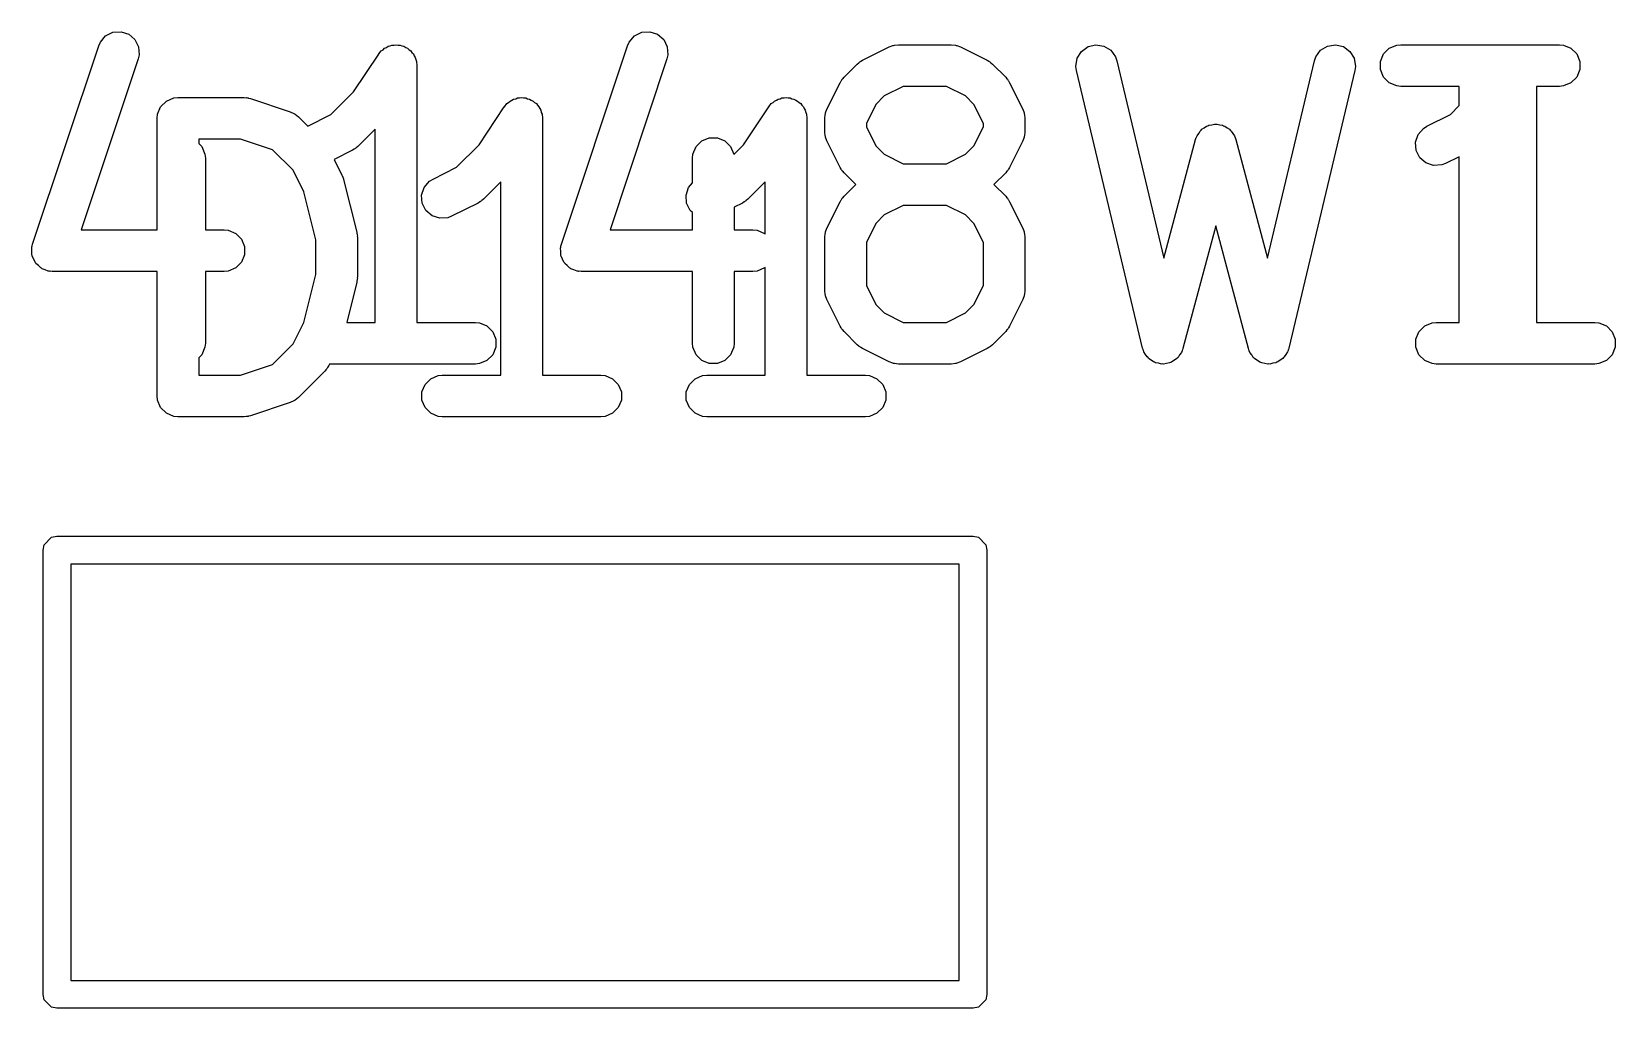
# Model space of a CAD drawing. Header units: millimetres. Extents: x 73 to 176, y -160 to -92.
# Drawn here: x 149.85 to 155.56, y -150.36 to -146.84 of the extents above; entities that cross this region are included whole.
import ezdxf

# ---------------------------------------------------------------- set-up
doc = ezdxf.new("R2010")
doc.units = ezdxf.units.MM
doc.layers.add('F.Fab', color=9, linetype='CONTINUOUS', true_color=0xafafaf)

msp = doc.modelspace()

# ---------------------------------------------------------------- linework, layer by layer
at = {"layer": 'F.Fab', "linetype": 'CONTINUOUS'}
for p, q in [((150.095277, -146.893483), (150.101271, -146.880058)), ((150.101271, -146.880058), (150.120445, -146.857951)), ((150.120445, -146.857951), (150.146618, -146.844864)), ((150.146618, -146.844864), (150.175808, -146.842789)), ((150.175808, -146.842789), (150.20357, -146.852043)), ((150.20357, -146.852043), (150.225678, -146.871217)), ((150.225678, -146.871217), (150.238764, -146.897391)), ((152.000039, -146.893483), (152.006033, -146.880058)), ((152.006033, -146.880058), (152.025207, -146.857951)), ((152.025207, -146.857951), (152.05138, -146.844864)), ((152.05138, -146.844864), (152.08057, -146.842789)), ((152.08057, -146.842789), (152.108332, -146.852043)), ((152.108332, -146.852043), (152.13044, -146.871217)), ((152.13044, -146.871217), (152.143526, -146.897391)), ((149.857182, -147.607768), (150.095277, -146.893483)), ((150.237579, -146.940918), (150.03239, -147.556485)), ((150.240839, -146.926581), (150.237579, -146.940918)), ((150.238764, -146.897391), (150.240839, -146.926581)), ((151.012904, -147.059896), (151.104024, -146.923216)), ((151.104024, -146.923216), (151.104058, -146.923173)), ((151.104058, -146.923173), (151.104068, -146.923151)), ((151.104068, -146.923151), (151.104119, -146.923099)), ((151.104119, -146.923099), (151.11334, -146.911841)), ((151.11334, -146.911841), (151.119509, -146.907709)), ((151.119509, -146.907709), (151.12476, -146.902459)), ((151.12476, -146.902459), (151.131549, -146.899646)), ((151.131549, -146.899646), (151.137655, -146.895558)), ((151.137655, -146.895558), (151.144935, -146.894101)), ((151.144935, -146.894101), (151.151796, -146.89126)), ((151.151796, -146.89126), (151.159144, -146.89126)), ((151.159144, -146.89126), (151.166349, -146.889819)), ((151.166349, -146.889819), (151.173633, -146.89126)), ((151.173633, -146.89126), (151.18106, -146.89126)), ((151.18106, -146.89126), (151.187848, -146.894072)), ((151.187848, -146.894072), (151.195057, -146.895498)), ((151.195057, -146.895498), (151.201236, -146.899617)), ((151.201236, -146.899617), (151.208096, -146.902459)), ((151.208096, -146.902459), (151.213289, -146.907652)), ((151.213289, -146.907652), (151.219406, -146.91173)), ((151.219406, -146.91173), (151.223539, -146.917902)), ((151.223539, -146.917902), (151.228788, -146.923151)), ((151.228788, -146.923151), (151.231599, -146.929938)), ((151.231599, -146.929938), (151.235689, -146.936045)), ((151.235689, -146.936045), (151.237145, -146.943326)), ((151.237145, -146.943326), (151.239987, -146.950187)), ((151.761944, -147.607768), (152.000039, -146.893483)), ((152.142341, -146.940918), (151.937152, -147.556485)), ((152.145601, -146.926581), (152.142341, -146.940918)), ((152.143526, -146.897391), (152.145601, -146.926581)), ((152.847173, -146.945356), (152.942411, -146.897737)), ((152.942411, -146.897737), (152.956142, -146.892482)), ((152.956142, -146.892482), (152.958831, -146.89229)), ((152.958831, -146.89229), (152.96132, -146.89126)), ((152.96132, -146.89126), (152.975952, -146.889819)), ((152.975952, -146.889819), (153.166428, -146.889819)), ((153.166428, -146.889819), (153.18106, -146.89126)), ((153.18106, -146.89126), (153.183549, -146.892291)), ((153.183549, -146.892291), (153.186237, -146.892482)), ((153.186237, -146.892482), (153.199969, -146.897737)), ((153.199969, -146.897737), (153.295207, -146.945356)), ((153.61529, -146.967623), (153.619923, -146.938728)), ((153.619923, -146.938728), (153.635259, -146.913806)), ((153.635259, -146.913806), (153.658966, -146.896649)), ((153.658966, -146.896649), (153.687434, -146.889871)), ((153.687434, -146.889871), (153.716329, -146.894504)), ((153.716329, -146.894504), (153.741251, -146.90984)), ((153.741251, -146.90984), (153.758408, -146.933547)), ((153.758408, -146.933547), (153.763198, -146.947447)), ((154.474421, -146.947448), (154.479211, -146.933547)), ((154.479211, -146.933547), (154.496368, -146.90984)), ((154.496368, -146.90984), (154.52129, -146.894504)), ((154.52129, -146.894504), (154.550185, -146.889871)), ((154.550185, -146.889871), (154.578653, -146.89665)), ((154.578653, -146.89665), (154.60236, -146.913806)), ((154.60236, -146.913806), (154.617696, -146.938728)), ((154.617696, -146.938728), (154.622329, -146.967623)), ((154.711917, -146.950187), (154.723116, -146.923151)), ((154.723116, -146.923151), (154.743808, -146.902459)), ((154.743808, -146.902459), (154.770844, -146.89126)), ((154.770844, -146.89126), (154.785476, -146.889819)), ((154.785476, -146.889819), (155.356904, -146.889819)), ((155.356904, -146.889819), (155.371536, -146.89126)), ((155.371536, -146.89126), (155.398572, -146.902459)), ((155.398572, -146.902459), (155.419264, -146.923151)), ((155.419264, -146.923151), (155.430463, -146.950187)), ((151.239987, -146.950187), (151.241412, -146.964663)), ((151.241412, -146.964663), (151.241428, -146.96474)), ((151.241428, -146.96474), (151.241422, -146.964766)), ((151.241422, -146.964766), (151.241428, -146.964819)), ((151.241428, -146.964819), (151.241428, -147.889819)), ((152.780062, -147.007024), (152.827681, -146.959405)), ((152.827681, -146.959405), (152.83343, -146.954686)), ((152.83343, -146.954686), (152.83473, -146.953188)), ((152.83473, -146.953188), (152.836989, -146.951766)), ((152.836989, -146.951766), (152.839046, -146.950078)), ((152.839046, -146.950078), (152.840873, -146.94932)), ((152.840873, -146.94932), (152.847173, -146.945356)), ((153.295207, -146.945356), (153.301506, -146.94932)), ((153.301506, -146.94932), (153.303334, -146.950078)), ((153.303334, -146.950078), (153.30539, -146.951766)), ((153.30539, -146.951766), (153.30765, -146.953188)), ((153.30765, -146.953188), (153.308949, -146.954686)), ((153.308949, -146.954686), (153.314699, -146.959405)), ((153.314699, -146.959405), (153.362318, -147.007024)), ((153.617278, -146.982191), (153.61529, -146.967623)), ((153.855373, -147.982191), (153.617278, -146.982191)), ((153.763198, -146.947447), (153.932449, -147.658303)), ((154.305168, -147.658303), (154.474421, -146.947448)), ((154.620341, -146.982191), (154.382245, -147.982191)), ((154.622329, -146.967623), (154.620341, -146.982191)), ((154.711917, -146.979451), (154.711917, -146.950187)), ((154.723116, -147.006487), (154.711917, -146.979451)), ((155.430463, -146.979451), (155.419264, -147.006487)), ((155.430463, -146.950187), (155.430463, -146.979451)), ((152.718394, -147.121754), (152.766013, -147.026516)), ((152.766013, -147.026516), (152.769977, -147.020216)), ((152.769977, -147.020216), (152.770735, -147.018389)), ((152.770735, -147.018389), (152.772423, -147.016332)), ((152.772423, -147.016332), (152.773845, -147.014073)), ((152.773845, -147.014073), (152.775343, -147.012773)), ((152.775343, -147.012773), (152.780062, -147.007024)), ((152.993657, -147.039819), (152.925141, -147.074077)), ((153.148723, -147.039819), (152.993657, -147.039819)), ((153.217239, -147.074077), (153.148723, -147.039819)), ((153.362318, -147.007024), (153.367036, -147.012773)), ((153.367036, -147.012773), (153.368535, -147.014073)), ((153.368535, -147.014073), (153.369956, -147.016332)), ((153.369956, -147.016332), (153.371645, -147.018389)), ((153.371645, -147.018389), (153.372402, -147.020216)), ((153.372402, -147.020216), (153.376367, -147.026516)), ((153.376367, -147.026516), (153.423986, -147.121754)), ((154.743808, -147.027179), (154.723116, -147.006487)), ((154.770844, -147.038378), (154.743808, -147.027179)), ((154.785476, -147.039819), (154.770844, -147.038378)), ((154.99619, -147.039819), (154.785476, -147.039819)), ((154.99619, -147.109229), (154.99619, -147.039819)), ((155.356904, -147.039819), (155.274047, -147.039819)), ((155.274047, -147.039819), (155.274047, -147.889819)), ((155.371536, -147.038378), (155.356904, -147.039819)), ((155.398572, -147.027179), (155.371536, -147.038378)), ((155.419264, -147.006487), (155.398572, -147.027179)), ((150.307155, -147.140187), (150.318354, -147.113151)), ((150.318354, -147.113151), (150.339046, -147.092459)), ((150.339046, -147.092459), (150.366082, -147.08126)), ((150.366082, -147.08126), (150.380714, -147.079819)), ((150.380714, -147.079819), (150.618809, -147.079819)), ((150.618809, -147.079819), (150.626214, -147.080548)), ((150.626214, -147.080548), (150.628189, -147.080408)), ((150.628189, -147.080408), (150.630786, -147.080998)), ((150.630786, -147.080998), (150.633441, -147.08126)), ((150.633441, -147.08126), (150.635272, -147.082018)), ((150.635272, -147.082018), (150.642526, -147.083668)), ((150.642526, -147.083668), (150.785383, -147.131287)), ((150.931525, -147.141275), (151.012904, -147.059896)), ((151.465285, -147.249896), (151.556405, -147.113216)), ((151.556405, -147.113216), (151.556439, -147.113173)), ((151.556439, -147.113173), (151.556449, -147.113151)), ((151.556449, -147.113151), (151.5565, -147.113099)), ((151.5565, -147.113099), (151.565721, -147.101841)), ((151.565721, -147.101841), (151.57189, -147.097709)), ((151.57189, -147.097709), (151.577141, -147.092459)), ((151.577141, -147.092459), (151.58393, -147.089646)), ((151.58393, -147.089646), (151.590036, -147.085558)), ((151.590036, -147.085558), (151.597316, -147.084101)), ((151.597316, -147.084101), (151.604177, -147.08126)), ((151.604177, -147.08126), (151.611525, -147.08126)), ((151.611525, -147.08126), (151.61873, -147.079819)), ((151.61873, -147.079819), (151.626014, -147.08126)), ((151.626014, -147.08126), (151.633441, -147.08126)), ((151.633441, -147.08126), (151.640229, -147.084072)), ((151.640229, -147.084072), (151.647438, -147.085498)), ((151.647438, -147.085498), (151.653617, -147.089617)), ((151.653617, -147.089617), (151.660477, -147.092459)), ((151.660477, -147.092459), (151.66567, -147.097652)), ((151.66567, -147.097652), (151.671787, -147.10173)), ((151.671787, -147.10173), (151.67592, -147.107902)), ((151.67592, -147.107902), (151.681169, -147.113151)), ((151.681169, -147.113151), (151.68398, -147.119938)), ((152.417666, -147.249896), (152.508786, -147.113216)), ((152.508786, -147.113216), (152.50882, -147.113173)), ((152.50882, -147.113173), (152.50883, -147.113151)), ((152.50883, -147.113151), (152.508881, -147.113099)), ((152.508881, -147.113099), (152.518102, -147.101841)), ((152.518102, -147.101841), (152.524271, -147.097709)), ((152.524271, -147.097709), (152.529522, -147.092459)), ((152.529522, -147.092459), (152.536311, -147.089646)), ((152.536311, -147.089646), (152.542417, -147.085558)), ((152.542417, -147.085558), (152.549697, -147.084101)), ((152.549697, -147.084101), (152.556558, -147.08126)), ((152.556558, -147.08126), (152.563906, -147.08126)), ((152.563906, -147.08126), (152.571111, -147.079819)), ((152.571111, -147.079819), (152.578395, -147.08126)), ((152.578395, -147.08126), (152.585822, -147.08126)), ((152.585822, -147.08126), (152.59261, -147.084072)), ((152.59261, -147.084072), (152.599819, -147.085498)), ((152.599819, -147.085498), (152.605998, -147.089617)), ((152.605998, -147.089617), (152.612858, -147.092459)), ((152.612858, -147.092459), (152.618051, -147.097652)), ((152.618051, -147.097652), (152.624168, -147.10173)), ((152.624168, -147.10173), (152.628301, -147.107902)), ((152.628301, -147.107902), (152.63355, -147.113151)), ((152.63355, -147.113151), (152.636361, -147.119938)), ((152.894734, -147.104484), (152.860476, -147.173)), ((152.925141, -147.074077), (152.894734, -147.104484)), ((153.247646, -147.104484), (153.217239, -147.074077)), ((153.281904, -147.173), (153.247646, -147.104484)), ((154.964144, -147.141275), (154.99619, -147.109229)), ((150.305714, -147.154819), (150.307155, -147.140187)), ((150.305714, -147.556485), (150.305714, -147.154819)), ((150.785383, -147.131287), (150.798808, -147.137281)), ((150.798808, -147.137281), (150.800843, -147.139046)), ((150.800843, -147.139046), (150.803334, -147.140078)), ((150.803334, -147.140078), (150.814699, -147.149405)), ((150.814699, -147.149405), (150.848221, -147.182927)), ((150.848221, -147.182927), (150.931525, -147.141275)), ((151.68398, -147.119938), (151.68807, -147.126045)), ((151.68807, -147.126045), (151.689526, -147.133326)), ((151.689526, -147.133326), (151.692368, -147.140187)), ((151.692368, -147.140187), (151.693793, -147.154663)), ((151.693793, -147.154663), (151.693809, -147.15474)), ((151.693809, -147.15474), (151.693803, -147.154766)), ((151.693803, -147.154766), (151.693809, -147.154819)), ((151.693809, -147.154819), (151.693809, -148.079819)), ((152.636361, -147.119938), (152.640451, -147.126045)), ((152.640451, -147.126045), (152.641907, -147.133326)), ((152.641907, -147.133326), (152.644749, -147.140187)), ((152.644749, -147.140187), (152.646174, -147.154663)), ((152.646174, -147.154663), (152.64619, -147.15474)), ((152.64619, -147.15474), (152.646184, -147.154766)), ((152.646184, -147.154766), (152.64619, -147.154819)), ((152.64619, -147.154819), (152.64619, -148.079819)), ((152.710476, -147.155295), (152.711917, -147.140663)), ((152.710476, -147.202914), (152.710476, -147.155295)), ((152.711917, -147.140663), (152.712948, -147.138173)), ((152.712948, -147.138173), (152.713139, -147.135486)), ((152.713139, -147.135486), (152.718394, -147.121754)), ((152.860476, -147.173), (152.860476, -147.185209)), ((153.281904, -147.185209), (153.281904, -147.173)), ((153.423986, -147.121754), (153.429241, -147.135485)), ((153.429241, -147.135485), (153.429432, -147.138174)), ((153.429432, -147.138174), (153.430463, -147.140663)), ((153.430463, -147.140663), (153.431904, -147.155295)), ((153.431904, -147.155295), (153.431904, -147.202914)), ((154.879792, -147.183451), (154.964144, -147.141275)), ((150.606639, -147.229819), (150.455714, -147.229819)), ((150.455714, -147.229819), (150.455714, -147.245315)), ((150.721152, -147.26799), (150.606639, -147.229819)), ((151.091428, -147.193504), (151.028985, -147.255947)), ((151.091428, -147.889819), (151.091428, -147.193504)), ((152.267617, -147.235792), (152.294653, -147.224593)), ((152.294653, -147.224593), (152.323917, -147.224593)), ((152.323917, -147.224593), (152.350953, -147.235792)), ((152.711917, -147.217546), (152.710476, -147.202914)), ((152.712948, -147.220035), (152.711917, -147.217546)), ((152.713139, -147.222723), (152.712948, -147.220035)), ((152.718394, -147.236455), (152.713139, -147.222723)), ((152.860476, -147.185209), (152.894734, -147.253725)), ((153.247646, -147.253725), (153.281904, -147.185209)), ((153.429241, -147.222724), (153.423986, -147.236455)), ((153.429432, -147.220034), (153.429241, -147.222724)), ((153.430463, -147.217546), (153.429432, -147.220034)), ((153.431904, -147.202914), (153.430463, -147.217546)), ((154.046341, -147.231208), (154.047626, -147.227779)), ((154.047626, -147.227779), (154.047818, -147.22634)), ((154.047818, -147.22634), (154.048807, -147.22463)), ((154.048807, -147.22463), (154.051504, -147.217441)), ((154.051504, -147.217441), (154.057521, -147.20958)), ((154.057521, -147.20958), (154.06248, -147.201015)), ((154.06248, -147.201015), (154.066337, -147.198062)), ((154.066337, -147.198062), (154.069291, -147.194204)), ((154.069291, -147.194204), (154.077858, -147.189243)), ((154.077858, -147.189243), (154.085718, -147.183228)), ((154.085718, -147.183228), (154.09041, -147.181976)), ((154.09041, -147.181976), (154.094616, -147.179542)), ((154.094616, -147.179542), (154.104433, -147.178237)), ((154.104433, -147.178237), (154.113994, -147.175688)), ((154.113994, -147.175688), (154.118806, -147.176327)), ((154.118806, -147.176327), (154.123625, -147.175687)), ((154.123625, -147.175687), (154.133195, -147.178239)), ((154.133195, -147.178239), (154.143002, -147.179542)), ((154.143002, -147.179542), (154.147203, -147.181974)), ((154.147203, -147.181974), (154.1519, -147.183227)), ((154.1519, -147.183227), (154.159762, -147.189245)), ((154.159762, -147.189245), (154.168327, -147.194204)), ((154.168327, -147.194204), (154.171279, -147.198061)), ((154.171279, -147.198061), (154.175138, -147.201015)), ((154.175138, -147.201015), (154.180099, -147.209583)), ((154.180099, -147.209583), (154.186114, -147.217442)), ((154.186114, -147.217442), (154.188808, -147.224626)), ((154.188808, -147.224626), (154.1898, -147.226339)), ((154.1898, -147.226339), (154.189991, -147.22778)), ((154.189991, -147.22778), (154.191277, -147.231208)), ((154.838922, -147.241152), (154.848176, -147.213391)), ((154.848176, -147.213391), (154.867349, -147.191283)), ((154.867349, -147.191283), (154.879792, -147.183451)), ((150.455714, -147.245315), (150.466883, -147.256484)), ((150.466883, -147.256484), (150.478082, -147.28352)), ((150.478082, -147.28352), (150.479523, -147.298152)), ((150.795265, -147.342103), (150.721152, -147.26799)), ((151.009493, -147.269996), (150.943431, -147.303026)), ((151.015792, -147.266031), (151.009493, -147.269996)), ((151.01762, -147.265274), (151.015792, -147.266031)), ((151.019676, -147.263585), (151.01762, -147.265274)), ((151.021936, -147.262164), (151.019676, -147.263585)), ((151.023235, -147.260665), (151.021936, -147.262164)), ((151.028985, -147.255947), (151.023235, -147.260665)), ((151.383906, -147.331275), (151.465285, -147.249896)), ((152.234285, -147.298152), (152.235726, -147.28352)), ((152.235726, -147.28352), (152.246925, -147.256484)), ((152.246925, -147.256484), (152.267617, -147.235792)), ((152.350953, -147.235792), (152.371645, -147.256484)), ((152.371645, -147.256484), (152.382844, -147.28352)), ((152.382844, -147.28352), (152.382951, -147.28461)), ((152.382951, -147.28461), (152.417666, -147.249896)), ((152.766013, -147.331693), (152.718394, -147.236455)), ((152.894734, -147.253725), (152.925141, -147.284132)), ((152.925141, -147.284132), (152.993657, -147.31839)), ((153.148723, -147.31839), (153.217239, -147.284132)), ((153.217239, -147.284132), (153.247646, -147.253725)), ((153.423986, -147.236455), (153.376367, -147.331693)), ((153.932449, -147.658303), (154.046341, -147.231208)), ((154.191277, -147.231208), (154.305168, -147.658303)), ((154.840996, -147.270342), (154.838922, -147.241152)), ((154.854083, -147.296517), (154.840996, -147.270342)), ((150.479523, -147.298152), (150.479523, -147.556485)), ((150.833758, -147.41909), (150.795265, -147.342103)), ((150.943431, -147.303026), (150.971605, -147.359373)), ((151.299554, -147.373451), (151.383906, -147.331275)), ((152.234285, -147.387287), (152.234285, -147.298152)), ((152.769977, -147.337992), (152.766013, -147.331693)), ((152.770735, -147.33982), (152.769977, -147.337992)), ((152.772423, -147.341876), (152.770735, -147.33982)), ((152.773845, -147.344136), (152.772423, -147.341876)), ((152.775343, -147.345435), (152.773845, -147.344136)), ((152.993657, -147.31839), (153.148723, -147.31839)), ((153.368535, -147.344136), (153.367036, -147.345435)), ((153.369956, -147.341876), (153.368535, -147.344136)), ((153.371645, -147.33982), (153.369956, -147.341876)), ((153.372402, -147.337992), (153.371645, -147.33982)), ((153.376367, -147.331693), (153.372402, -147.337992)), ((154.876191, -147.31569), (154.854083, -147.296517)), ((154.903952, -147.324944), (154.876191, -147.31569)), ((154.933142, -147.32287), (154.903952, -147.324944)), ((154.946874, -147.317615), (154.933142, -147.32287)), ((154.99619, -147.292957), (154.946874, -147.317615)), ((154.99619, -147.889819), (154.99619, -147.292957)), ((150.971605, -147.359373), (150.972014, -147.360442)), ((150.972014, -147.360442), (150.972337, -147.360878)), ((150.972337, -147.360878), (150.974523, -147.366997)), ((150.974523, -147.366997), (150.97686, -147.373104)), ((150.97686, -147.373104), (150.976898, -147.373644)), ((150.976898, -147.373644), (150.977284, -147.374724)), ((150.977284, -147.374724), (151.024903, -147.5652)), ((151.267938, -147.403391), (151.287111, -147.381283)), ((151.287111, -147.381283), (151.299554, -147.373451)), ((151.543809, -147.383504), (151.481366, -147.445947)), ((151.543809, -148.079819), (151.543809, -147.383504)), ((152.220319, -147.403391), (152.234285, -147.387287)), ((152.49619, -147.383504), (152.433747, -147.445947)), ((152.49619, -147.571505), (152.49619, -147.383504)), ((152.780062, -147.351185), (152.775343, -147.345435)), ((152.822267, -147.39339), (152.780062, -147.351185)), ((152.780062, -147.435595), (152.822267, -147.39339)), ((153.362318, -147.351185), (153.320113, -147.39339)), ((153.320113, -147.39339), (153.362318, -147.435595)), ((153.367036, -147.345435), (153.362318, -147.351185)), ((150.877142, -147.592624), (150.833758, -147.41909)), ((151.258684, -147.431152), (151.267938, -147.403391)), ((151.260758, -147.460342), (151.258684, -147.431152)), ((151.468173, -147.456031), (151.461874, -147.459996)), ((151.470001, -147.455274), (151.468173, -147.456031)), ((151.472057, -147.453585), (151.470001, -147.455274)), ((151.474317, -147.452164), (151.472057, -147.453585)), ((151.475616, -147.450665), (151.474317, -147.452164)), ((151.481366, -147.445947), (151.475616, -147.450665)), ((152.211065, -147.431152), (152.220319, -147.403391)), ((152.213139, -147.460342), (152.211065, -147.431152)), ((152.420554, -147.456031), (152.414255, -147.459996)), ((152.422382, -147.455274), (152.420554, -147.456031)), ((152.424438, -147.453585), (152.422382, -147.455274)), ((152.426698, -147.452164), (152.424438, -147.453585)), ((152.427997, -147.450665), (152.426698, -147.452164)), ((152.433747, -147.445947), (152.427997, -147.450665)), ((152.718394, -147.550325), (152.766013, -147.455087)), ((152.766013, -147.455087), (152.769977, -147.448787)), ((152.769977, -147.448787), (152.770735, -147.44696)), ((152.770735, -147.44696), (152.772423, -147.444903)), ((152.772423, -147.444903), (152.773845, -147.442644)), ((152.773845, -147.442644), (152.775343, -147.441344)), ((152.775343, -147.441344), (152.780062, -147.435595)), ((153.362318, -147.435595), (153.367036, -147.441344)), ((153.367036, -147.441344), (153.368535, -147.442644)), ((153.368535, -147.442644), (153.369956, -147.444903)), ((153.369956, -147.444903), (153.371645, -147.44696)), ((153.371645, -147.44696), (153.372402, -147.448787)), ((153.372402, -147.448787), (153.376367, -147.455087)), ((153.376367, -147.455087), (153.423986, -147.550325)), ((151.273845, -147.486517), (151.260758, -147.460342)), ((151.295953, -147.50569), (151.273845, -147.486517)), ((151.323714, -147.514944), (151.295953, -147.50569)), ((151.352904, -147.51287), (151.323714, -147.514944)), ((151.366636, -147.507615), (151.352904, -147.51287)), ((151.461874, -147.459996), (151.366636, -147.507615)), ((152.226226, -147.486517), (152.213139, -147.460342)), ((152.234285, -147.493506), (152.226226, -147.486517)), ((152.234285, -147.556485), (152.234285, -147.493506)), ((152.414255, -147.459996), (152.384285, -147.474981)), ((152.384285, -147.474981), (152.384285, -147.556485)), ((152.925141, -147.502648), (152.894734, -147.533055)), ((152.993657, -147.46839), (152.925141, -147.502648)), ((153.148723, -147.46839), (152.993657, -147.46839)), ((153.217239, -147.502648), (153.148723, -147.46839)), ((153.247646, -147.533055), (153.217239, -147.502648)), ((150.03239, -147.556485), (150.305714, -147.556485)), ((150.479523, -147.556485), (150.54738, -147.556485)), ((150.54738, -147.556485), (150.562012, -147.557926)), ((150.562012, -147.557926), (150.589048, -147.569125)), ((150.589048, -147.569125), (150.60974, -147.589817)), ((151.024903, -147.5652), (151.025278, -147.567736)), ((151.025278, -147.567736), (151.025701, -147.568758)), ((151.025701, -147.568758), (151.026243, -147.57427)), ((151.937152, -147.556485), (152.234285, -147.556485)), ((152.384285, -147.556485), (152.452142, -147.556485)), ((152.452142, -147.556485), (152.466774, -147.557926)), ((152.466774, -147.557926), (152.49381, -147.569125)), ((152.49381, -147.569125), (152.49619, -147.571505)), ((152.710476, -147.583866), (152.711917, -147.569234)), ((152.711917, -147.569234), (152.712948, -147.566744)), ((152.712948, -147.566744), (152.713139, -147.564057)), ((152.713139, -147.564057), (152.718394, -147.550325)), ((152.894734, -147.533055), (152.860476, -147.601571)), ((153.281904, -147.601571), (153.247646, -147.533055)), ((153.423986, -147.550325), (153.429241, -147.564056)), ((153.429241, -147.564056), (153.429432, -147.566745)), ((153.429432, -147.566745), (153.430463, -147.569234)), ((153.430463, -147.569234), (153.431904, -147.583866)), ((154.118808, -147.541613), (154.000801, -147.984144)), ((154.236817, -147.984144), (154.118808, -147.541613)), ((149.853922, -147.622105), (149.854774, -147.618358)), ((149.854774, -147.63409), (149.853922, -147.622105)), ((149.854774, -147.616853), (149.855532, -147.615021)), ((149.854774, -147.618358), (149.854774, -147.616853)), ((149.855532, -147.615021), (149.857182, -147.607768)), ((150.60974, -147.589817), (150.620939, -147.616853)), ((150.620939, -147.616853), (150.620939, -147.646117)), ((150.877142, -147.717013), (150.877142, -147.592624)), ((151.026243, -147.57427), (151.027053, -147.579744)), ((151.027053, -147.579744), (151.02689, -147.580836)), ((151.02689, -147.580836), (151.027142, -147.58339)), ((151.027142, -147.58339), (151.027142, -147.726247)), ((151.758684, -147.622105), (151.759536, -147.618358)), ((151.759536, -147.63409), (151.758684, -147.622105)), ((151.759536, -147.616853), (151.760294, -147.615021)), ((151.759536, -147.618358), (151.759536, -147.616853)), ((151.760294, -147.615021), (151.761944, -147.607768)), ((152.710476, -147.774342), (152.710476, -147.583866)), ((152.860476, -147.601571), (152.860476, -147.756637)), ((153.281904, -147.756637), (153.281904, -147.601571)), ((153.431904, -147.583866), (153.431904, -147.774342)), ((149.854774, -147.646117), (149.854774, -147.63409)), ((149.855806, -147.648608), (149.854774, -147.646117)), ((149.855997, -147.651295), (149.855806, -147.648608)), ((149.861371, -147.662044), (149.855997, -147.651295)), ((149.865973, -147.673153), (149.861371, -147.662044)), ((149.867878, -147.675058), (149.865973, -147.673153)), ((149.869083, -147.677468), (149.867878, -147.675058)), ((149.878165, -147.685345), (149.869083, -147.677468)), ((149.886665, -147.693845), (149.878165, -147.685345)), ((150.60974, -147.673153), (150.589048, -147.693845)), ((150.620939, -147.646117), (150.60974, -147.673153)), ((151.759536, -147.646117), (151.759536, -147.63409)), ((151.760568, -147.648608), (151.759536, -147.646117)), ((151.760759, -147.651295), (151.760568, -147.648608)), ((151.766133, -147.662044), (151.760759, -147.651295)), ((151.770735, -147.673153), (151.766133, -147.662044)), ((151.77264, -147.675058), (151.770735, -147.673153)), ((151.773845, -147.677468), (151.77264, -147.675058)), ((151.782927, -147.685345), (151.773845, -147.677468)), ((151.791427, -147.693845), (151.782927, -147.685345)), ((149.889153, -147.694875), (149.886665, -147.693845)), ((149.89119, -147.696642), (149.889153, -147.694875)), ((149.902593, -147.700443), (149.89119, -147.696642)), ((149.913701, -147.705044), (149.902593, -147.700443)), ((149.917527, -147.70542), (149.913701, -147.705044)), ((149.918953, -147.705896), (149.917527, -147.70542)), ((149.920927, -147.705755), (149.918953, -147.705896)), ((149.928333, -147.706485), (149.920927, -147.705755)), ((150.305714, -147.706485), (149.928333, -147.706485)), ((150.305714, -148.154819), (150.305714, -147.706485)), ((150.54738, -147.706485), (150.479523, -147.706485)), ((150.479523, -147.706485), (150.479523, -147.964819)), ((150.562012, -147.705044), (150.54738, -147.706485)), ((150.589048, -147.693845), (150.562012, -147.705044)), ((150.833758, -147.890547), (150.877142, -147.717013)), ((151.025278, -147.7419), (151.024903, -147.744437)), ((151.025701, -147.740879), (151.025278, -147.7419)), ((151.026243, -147.735366), (151.025701, -147.740879)), ((151.027053, -147.729893), (151.026243, -147.735366)), ((151.027142, -147.726247), (151.02689, -147.7288)), ((151.02689, -147.7288), (151.027053, -147.729893)), ((151.793915, -147.694875), (151.791427, -147.693845)), ((151.795952, -147.696642), (151.793915, -147.694875)), ((151.807355, -147.700443), (151.795952, -147.696642)), ((151.818463, -147.705044), (151.807355, -147.700443)), ((151.822289, -147.70542), (151.818463, -147.705044)), ((151.823715, -147.705896), (151.822289, -147.70542)), ((151.825689, -147.705755), (151.823715, -147.705896)), ((151.833095, -147.706485), (151.825689, -147.705755)), ((152.234285, -147.706485), (151.833095, -147.706485)), ((152.234285, -147.964819), (152.234285, -147.706485)), ((152.452142, -147.706485), (152.384285, -147.706485)), ((152.384285, -147.706485), (152.384285, -147.964819)), ((152.466774, -147.705044), (152.452142, -147.706485)), ((152.49381, -147.693845), (152.466774, -147.705044)), ((152.49619, -147.691465), (152.49381, -147.693845)), ((152.49619, -148.079819), (152.49619, -147.691465)), ((151.024903, -147.744437), (150.988558, -147.889819)), ((152.711917, -147.788974), (152.710476, -147.774342)), ((152.712948, -147.791463), (152.711917, -147.788974)), ((152.713139, -147.794151), (152.712948, -147.791463)), ((152.718394, -147.807883), (152.713139, -147.794151)), ((152.860476, -147.756637), (152.894734, -147.825153)), ((153.247645, -147.825153), (153.281904, -147.756637)), ((153.429241, -147.794152), (153.423986, -147.807883)), ((153.429432, -147.791462), (153.429241, -147.794152)), ((153.430463, -147.788974), (153.429432, -147.791462)), ((153.431904, -147.774342), (153.430463, -147.788974)), ((152.766013, -147.903121), (152.718394, -147.807883)), ((152.894734, -147.825153), (152.925141, -147.855561)), ((152.925141, -147.855561), (152.993657, -147.889819)), ((153.148723, -147.889819), (153.217238, -147.855561)), ((153.217238, -147.855561), (153.247645, -147.825153)), ((153.423986, -147.807883), (153.376367, -147.903121)), ((150.795264, -147.967534), (150.833758, -147.890547)), ((150.988558, -147.889819), (151.091428, -147.889819)), ((151.241428, -147.889819), (151.452142, -147.889819)), ((151.452142, -147.889819), (151.466774, -147.89126)), ((151.466774, -147.89126), (151.49381, -147.902459)), ((151.49381, -147.902459), (151.514502, -147.923151)), ((152.769976, -147.909417), (152.766013, -147.903121)), ((152.770734, -147.911247), (152.769976, -147.909417)), ((152.772423, -147.913305), (152.770734, -147.911247)), ((152.773845, -147.915564), (152.772423, -147.913305)), ((152.993657, -147.889819), (153.148723, -147.889819)), ((153.369956, -147.913305), (153.368535, -147.915564)), ((153.371646, -147.911247), (153.369956, -147.913305)), ((153.372403, -147.909417), (153.371646, -147.911247)), ((153.376367, -147.903121), (153.372403, -147.909417)), ((154.850973, -147.923151), (154.871665, -147.902459)), ((154.871665, -147.902459), (154.898701, -147.89126)), ((154.898701, -147.89126), (154.913333, -147.889819)), ((154.913333, -147.889819), (154.99619, -147.889819)), ((155.274047, -147.889819), (155.484761, -147.889819)), ((155.484761, -147.889819), (155.499393, -147.89126)), ((155.499393, -147.89126), (155.526429, -147.902459)), ((155.526429, -147.902459), (155.547121, -147.923151)), ((150.479523, -147.964819), (150.478082, -147.979451)), ((150.721152, -148.041647), (150.795264, -147.967534)), ((151.514502, -147.923151), (151.525701, -147.950187)), ((151.525701, -147.950187), (151.525701, -147.979451)), ((152.235726, -147.979451), (152.234285, -147.964819)), ((152.384285, -147.964819), (152.382844, -147.979451)), ((152.775343, -147.916863), (152.773845, -147.915564)), ((152.780061, -147.922612), (152.775343, -147.916863)), ((152.82768, -147.970232), (152.780061, -147.922612)), ((152.833429, -147.97495), (152.82768, -147.970232)), ((153.3147, -147.970232), (153.30895, -147.97495)), ((153.362318, -147.922613), (153.3147, -147.970232)), ((153.367036, -147.916863), (153.362318, -147.922613)), ((153.368535, -147.915564), (153.367036, -147.916863)), ((154.839774, -147.950187), (154.850973, -147.923151)), ((154.839774, -147.979451), (154.839774, -147.950187)), ((155.547121, -147.923151), (155.55832, -147.950187)), ((155.55832, -147.950187), (155.55832, -147.979451)), ((150.466883, -148.006487), (150.455714, -148.017656)), ((150.455714, -148.017656), (150.455714, -148.079819)), ((150.478082, -147.979451), (150.466883, -148.006487)), ((151.49381, -148.027179), (151.466774, -148.038378)), ((151.514502, -148.006487), (151.49381, -148.027179)), ((151.525701, -147.979451), (151.514502, -148.006487)), ((152.246925, -148.006487), (152.235726, -147.979451)), ((152.267617, -148.027179), (152.246925, -148.006487)), ((152.294653, -148.038378), (152.267617, -148.027179)), ((152.350953, -148.027179), (152.323917, -148.038378)), ((152.371645, -148.006487), (152.350953, -148.027179)), ((152.382844, -147.979451), (152.371645, -148.006487)), ((152.83473, -147.97645), (152.833429, -147.97495)), ((152.836989, -147.977872), (152.83473, -147.97645)), ((152.839046, -147.97956), (152.836989, -147.977872)), ((152.840873, -147.980317), (152.839046, -147.97956)), ((152.847173, -147.984282), (152.840873, -147.980317)), ((152.942411, -148.031901), (152.847173, -147.984282)), ((153.295207, -147.984282), (153.199969, -148.031901)), ((153.301506, -147.980317), (153.295207, -147.984282)), ((153.303334, -147.97956), (153.301506, -147.980317)), ((153.30539, -147.977872), (153.303334, -147.97956)), ((153.30765, -147.97645), (153.30539, -147.977872)), ((153.30895, -147.97495), (153.30765, -147.97645)), ((153.857102, -147.98721), (153.855373, -147.982191)), ((153.857342, -147.989012), (153.857102, -147.98721)), ((153.858284, -147.99064), (153.857342, -147.989012)), ((153.860163, -147.996091), (153.858284, -147.99064)), ((153.866549, -148.004915), (153.860163, -147.996091)), ((153.872004, -148.014337), (153.866549, -148.004915)), ((153.875061, -148.016677), (153.872004, -148.014337)), ((153.87732, -148.019798), (153.875061, -148.016677)), ((153.886595, -148.025505), (153.87732, -148.019798)), ((153.895242, -148.032124), (153.886595, -148.025505)), ((153.968429, -148.026602), (153.959605, -148.032989)), ((153.977851, -148.021148), (153.968429, -148.026602)), ((153.980191, -148.01809), (153.977851, -148.021148)), ((153.983312, -148.015832), (153.980191, -148.01809)), ((153.989019, -148.006556), (153.983312, -148.015832)), ((153.995638, -147.99791), (153.989019, -148.006556)), ((153.997663, -147.99251), (153.995638, -147.99791)), ((153.998648, -147.99091), (153.997663, -147.99251)), ((153.998935, -147.989118), (153.998648, -147.99091)), ((154.000801, -147.984144), (153.998935, -147.989118)), ((154.238682, -147.989119), (154.236817, -147.984144)), ((154.23897, -147.99091), (154.238682, -147.989119)), ((154.239954, -147.992509), (154.23897, -147.99091)), ((154.24198, -147.997911), (154.239954, -147.992509)), ((154.2486, -148.006559), (154.24198, -147.997911)), ((154.254306, -148.015832), (154.2486, -148.006559)), ((154.257426, -148.01809), (154.254306, -148.015832)), ((154.259767, -148.021148), (154.257426, -148.01809)), ((154.269188, -148.026602), (154.259767, -148.021148)), ((154.278013, -148.032989), (154.269188, -148.026602)), ((154.351026, -148.025503), (154.342376, -148.032125)), ((154.360298, -148.019798), (154.351026, -148.025503)), ((154.362556, -148.016677), (154.360298, -148.019798)), ((154.365614, -148.014337), (154.362556, -148.016677)), ((154.371069, -148.004914), (154.365614, -148.014337)), ((154.377455, -147.996091), (154.371069, -148.004914)), ((154.379332, -147.990642), (154.377455, -147.996091)), ((154.380276, -147.989013), (154.379332, -147.990642)), ((154.380515, -147.987209), (154.380276, -147.989013)), ((154.382245, -147.982191), (154.380515, -147.987209)), ((154.850973, -148.006487), (154.839774, -147.979451)), ((154.871665, -148.027179), (154.850973, -148.006487)), ((154.898701, -148.038378), (154.871665, -148.027179)), ((155.526429, -148.027179), (155.499393, -148.038378)), ((155.547121, -148.006487), (155.526429, -148.027179)), ((155.55832, -147.979451), (155.547121, -148.006487)), ((150.455714, -148.079819), (150.606639, -148.079819)), ((150.606639, -148.079819), (150.721152, -148.041647)), ((150.909938, -148.064993), (150.814699, -148.160233)), ((150.914655, -148.059244), (150.909938, -148.064993)), ((150.916154, -148.057945), (150.914655, -148.059244)), ((150.917575, -148.055686), (150.916154, -148.057945)), ((150.919265, -148.053628), (150.917575, -148.055686)), ((150.920022, -148.051798), (150.919265, -148.053628)), ((150.923986, -148.045502), (150.920022, -148.051798)), ((150.926828, -148.039819), (150.923986, -148.045502)), ((151.452142, -148.039819), (150.926828, -148.039819)), ((151.291427, -148.092459), (151.318463, -148.08126)), ((151.318463, -148.08126), (151.333095, -148.079819)), ((151.333095, -148.079819), (151.543809, -148.079819)), ((151.466774, -148.038378), (151.452142, -148.039819)), ((151.693809, -148.079819), (151.904523, -148.079819)), ((151.904523, -148.079819), (151.919155, -148.08126)), ((151.919155, -148.08126), (151.946191, -148.092459)), ((152.243808, -148.092459), (152.270844, -148.08126)), ((152.270844, -148.08126), (152.285476, -148.079819)), ((152.285476, -148.079819), (152.49619, -148.079819)), ((152.323917, -148.038378), (152.294653, -148.038378)), ((152.64619, -148.079819), (152.856904, -148.079819)), ((152.856904, -148.079819), (152.871536, -148.08126)), ((152.871536, -148.08126), (152.898572, -148.092459)), ((152.956142, -148.037156), (152.942411, -148.031901)), ((152.958831, -148.037347), (152.956142, -148.037156)), ((152.96132, -148.038378), (152.958831, -148.037347)), ((152.975952, -148.039819), (152.96132, -148.038378)), ((153.166428, -148.039819), (152.975952, -148.039819)), ((153.18106, -148.038378), (153.166428, -148.039819)), ((153.183549, -148.037346), (153.18106, -148.038378)), ((153.186237, -148.037156), (153.183549, -148.037346)), ((153.199969, -148.031901), (153.186237, -148.037156)), ((153.898962, -148.033116), (153.895242, -148.032124)), ((153.902242, -148.035134), (153.898962, -148.033116)), ((153.912996, -148.036858), (153.902242, -148.035134)), ((153.923518, -148.039664), (153.912996, -148.036858)), ((153.927333, -148.039157), (153.923518, -148.039664)), ((153.931137, -148.039767), (153.927333, -148.039157)), ((153.941735, -148.037243), (153.931137, -148.039767)), ((153.952526, -148.03581), (153.941735, -148.037243)), ((153.955857, -148.033881), (153.952526, -148.03581)), ((153.959605, -148.032989), (153.955857, -148.033881)), ((154.28176, -148.033881), (154.278013, -148.032989)), ((154.285092, -148.03581), (154.28176, -148.033881)), ((154.295885, -148.037244), (154.285092, -148.03581)), ((154.306481, -148.039767), (154.295885, -148.037244)), ((154.310282, -148.039157), (154.306481, -148.039767)), ((154.314101, -148.039665), (154.310282, -148.039157)), ((154.324632, -148.036856), (154.314101, -148.039665)), ((154.335376, -148.035134), (154.324632, -148.036856)), ((154.338652, -148.033118), (154.335376, -148.035134)), ((154.342376, -148.032125), (154.338652, -148.033118)), ((154.913333, -148.039819), (154.898701, -148.038378)), ((155.484761, -148.039819), (154.913333, -148.039819)), ((155.499393, -148.038378), (155.484761, -148.039819)), ((151.259536, -148.140187), (151.270735, -148.113151)), ((151.259536, -148.169451), (151.259536, -148.140187)), ((151.270735, -148.113151), (151.291427, -148.092459)), ((151.946191, -148.092459), (151.966883, -148.113151)), ((151.966883, -148.113151), (151.978082, -148.140187)), ((151.978082, -148.140187), (151.978082, -148.169451)), ((152.211917, -148.140187), (152.223116, -148.113151)), ((152.211917, -148.169451), (152.211917, -148.140187)), ((152.223116, -148.113151), (152.243808, -148.092459)), ((152.898572, -148.092459), (152.919264, -148.113151)), ((152.919264, -148.113151), (152.930463, -148.140187)), ((152.930463, -148.140187), (152.930463, -148.169451)), ((150.307155, -148.169451), (150.305714, -148.154819)), ((150.318354, -148.196487), (150.307155, -148.169451)), ((150.339046, -148.217179), (150.318354, -148.196487)), ((150.785383, -148.178351), (150.642526, -148.22597)), ((150.798808, -148.172357), (150.785383, -148.178351)), ((150.800843, -148.170591), (150.798808, -148.172357)), ((150.803334, -148.16956), (150.800843, -148.170591)), ((150.814699, -148.160233), (150.803334, -148.16956)), ((151.270735, -148.196487), (151.259536, -148.169451)), ((151.291427, -148.217179), (151.270735, -148.196487)), ((151.966883, -148.196487), (151.946191, -148.217179)), ((151.978082, -148.169451), (151.966883, -148.196487)), ((152.223116, -148.196487), (152.211917, -148.169451)), ((152.243808, -148.217179), (152.223116, -148.196487)), ((152.919264, -148.196487), (152.898572, -148.217179)), ((152.930463, -148.169451), (152.919264, -148.196487)), ((150.366082, -148.228378), (150.339046, -148.217179)), ((150.380714, -148.229819), (150.366082, -148.228378)), ((150.618809, -148.229819), (150.380714, -148.229819)), ((150.626214, -148.229089), (150.618809, -148.229819)), ((150.628189, -148.22923), (150.626214, -148.229089)), ((150.630786, -148.228639), (150.628189, -148.22923)), ((150.633441, -148.228378), (150.630786, -148.228639)), ((150.635272, -148.227619), (150.633441, -148.228378)), ((150.642526, -148.22597), (150.635272, -148.227619)), ((151.318463, -148.228378), (151.291427, -148.217179)), ((151.333095, -148.229819), (151.318463, -148.228378)), ((151.904523, -148.229819), (151.333095, -148.229819)), ((151.919155, -148.228378), (151.904523, -148.229819)), ((151.946191, -148.217179), (151.919155, -148.228378)), ((152.270844, -148.228378), (152.243808, -148.217179)), ((152.285476, -148.229819), (152.270844, -148.228378)), ((152.856904, -148.229819), (152.285476, -148.229819)), ((152.871536, -148.228378), (152.856904, -148.229819)), ((152.898572, -148.217179), (152.871536, -148.228378)), ((149.895, -148.71), (149.898806, -148.690866)), ((149.895, -150.31), (149.895, -148.71)), ((149.898806, -148.690866), (149.925866, -148.663806)), ((149.925866, -148.663806), (149.945, -148.66)), ((149.945, -148.66), (153.245, -148.66)), ((153.245, -148.66), (153.264134, -148.663806)), ((153.264134, -148.663806), (153.291194, -148.690866)), ((153.291194, -148.690866), (153.295, -148.71)), ((153.295, -148.71), (153.295, -150.31)), ((149.995, -148.76), (149.995, -150.26)), ((153.195, -148.76), (149.995, -148.76)), ((153.195, -150.26), (153.195, -148.76)), ((149.898806, -150.329134), (149.895, -150.31)), ((149.995, -150.26), (153.195, -150.26)), ((153.295, -150.31), (153.291194, -150.329134)), ((149.925866, -150.356194), (149.898806, -150.329134)), ((149.945, -150.36), (149.925866, -150.356194)), ((153.245, -150.36), (149.945, -150.36)), ((153.264134, -150.356194), (153.245, -150.36)), ((153.291194, -150.329134), (153.264134, -150.356194))]:
    msp.add_line(p, q, dxfattribs=at)

doc.saveas('drawing.dxf')
